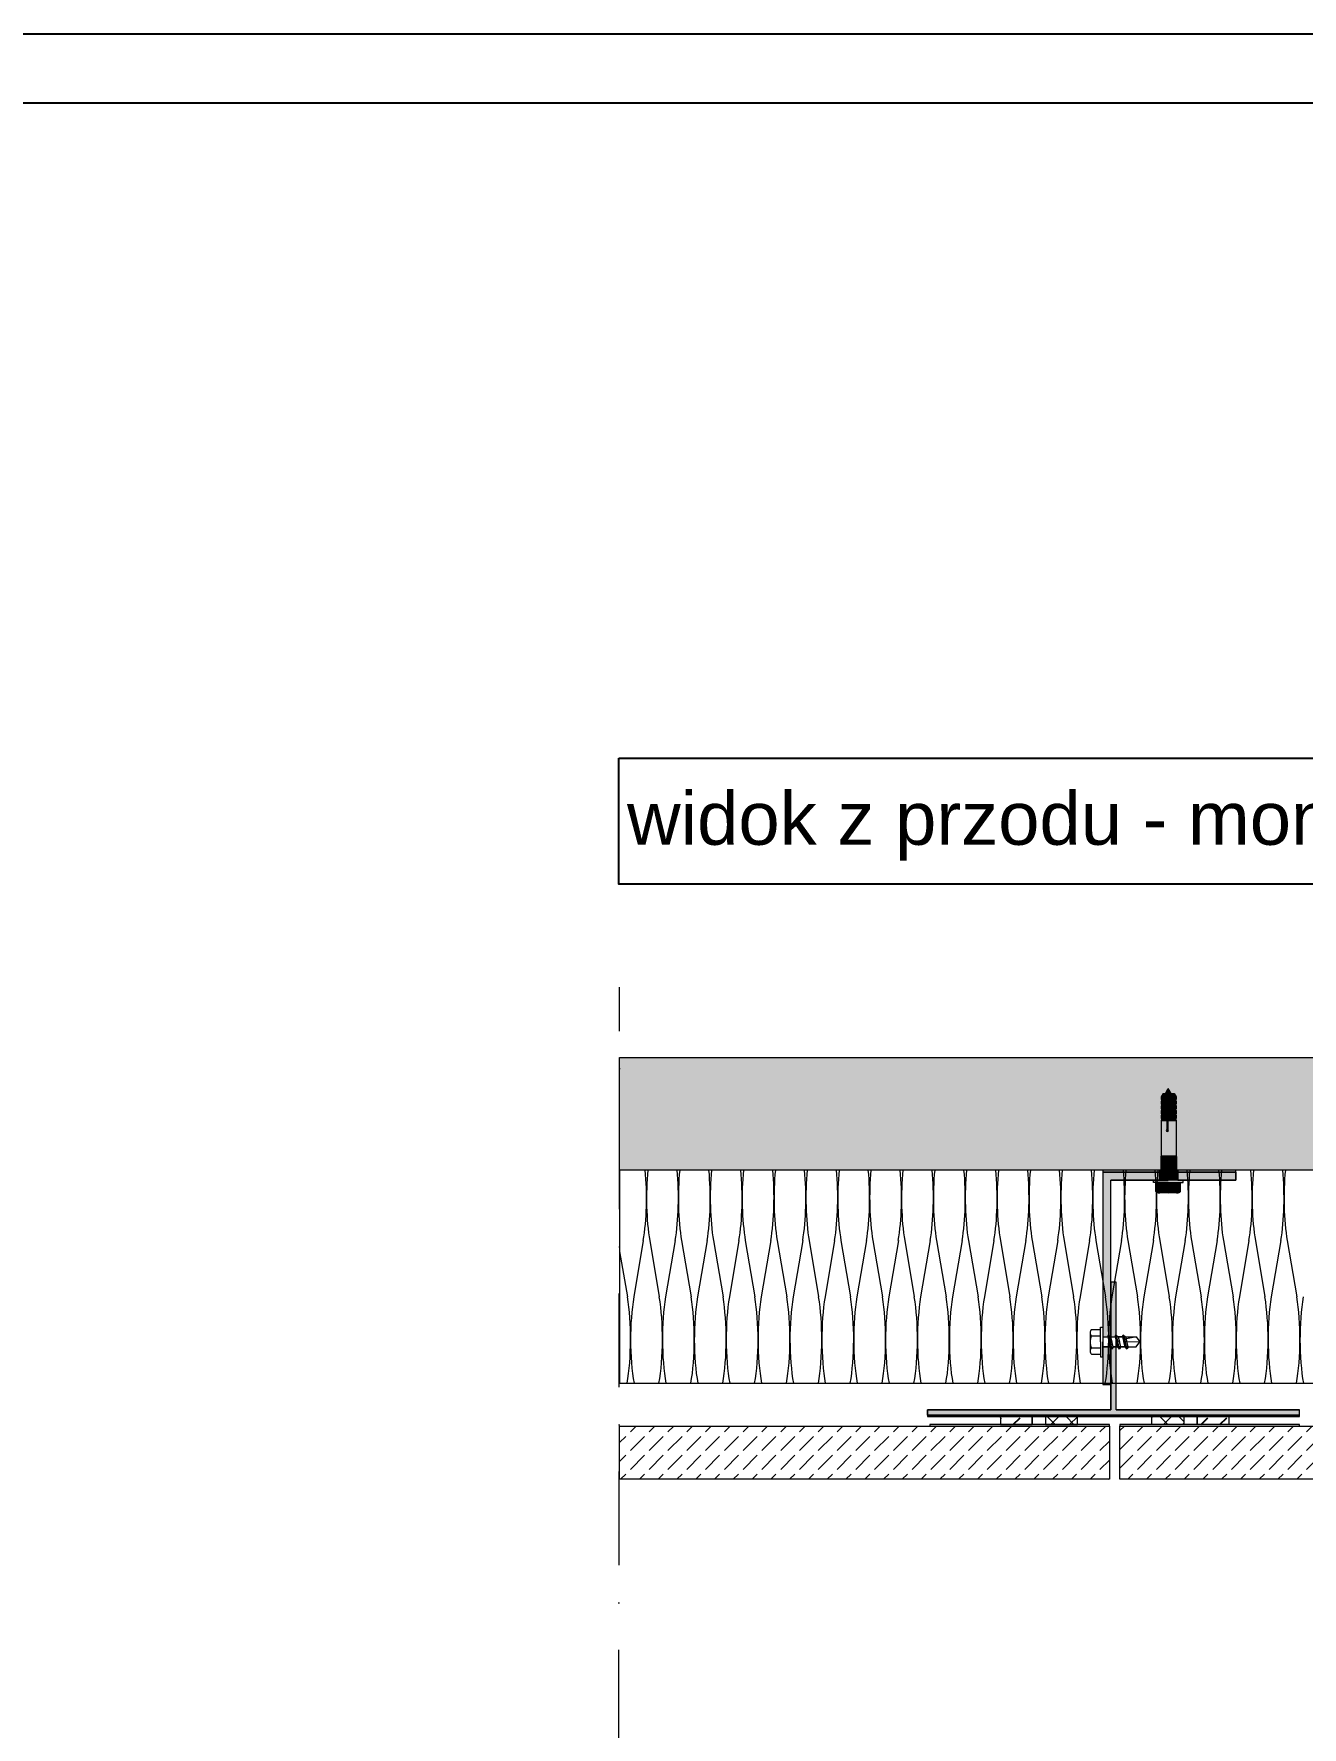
# Model space of a CAD drawing. Extents: x -106882 to -43002, y 22119 to 47619.
# Drawn here: x -74724 to -69950, y 41244 to 47619 of the extents above; entities that cross this region are included whole.
import ezdxf

# ---------------------------------------------------------------- set-up
doc = ezdxf.new("R2010")
doc.units = 0
doc.header["$MEASUREMENT"] = 0
doc.linetypes.add('Dot & Dashed', pattern=[670.277762, 352.777767, -176.388884, 0, -141.111112])
for name, color, linetype, lineweight, true_color in [('2D - Ogólne_Pen_No__2', 7, 'Continuous', 15, 0x7f7f7f), ('2D Drafting - General_Pen_No__141', 7, 'Continuous', 0, 0xe8e8e8), ('2D Drafting - General_Pen_No__2', 7, 'Continuous', 15, 0x7f7f7f), ('2D Drafting - General_Pen_No__5', 7, 'Continuous', 25, 0x40a5ff), ('2D Drafting - General_Pen_No__61', 7, 'Continuous', 20, 0x6a6a6a), ('2D Drafting - General_Pen_No__81', 7, 'Continuous', 20, 0x6a6a6a), ('Annotation - Text_Pen_No__5', 7, 'Continuous', 25, 0x40a5ff)]:
    doc.layers.add(name, color=color, linetype=linetype, lineweight=lineweight, true_color=true_color)
doc.layers.add('2D Drafting - General_Pen_No__101', color=8, linetype='Continuous', lineweight=13)
doc.layers.add('2D Drafting - General_Pen_No__121', color=255, linetype='Continuous', lineweight=0)
doc.styles.add('GENERATED_STYLE_2', font='')
doc.styles.get('GENERATED_STYLE_2').set_extended_font_data('Arial')
pattern_1 = [(45, (0, 0), (-70.71068, 70.71068), [75, -25]), (45, (7e-15, 70.71), (-70.71068, 70.71068), [75, -25])]
pattern_2 = [(45, (0, 0), (-35.35534, 35.35534), []), (135, (0, 0), (35.35534, 35.35534), [])]

# ---------------------------------------------------------------- blocks, each defined once
blk = doc.blocks.new('*X6')
at = {"layer": '2D Drafting - General_Pen_No__61', "linetype": 'Continuous'}
for p, q in [((-72519, 43035.2), (-72489.8, 42863.4)), ((-72429.8, 43075.7), (-72465.8, 42863.4)), ((-72405.8, 43075.7), (-72369.8, 42863.4)), ((-72309.8, 43075.7), (-72345.8, 42863.4)), ((-72285.8, 43075.7), (-72249.8, 42863.4)), ((-72189.8, 43075.7), (-72225.8, 42863.4)), ((-72165.8, 43075.7), (-72129.8, 42863.4)), ((-72069.8, 43075.7), (-72105.8, 42863.4)), ((-72045.8, 43075.7), (-72009.8, 42863.4)), ((-71949.8, 43075.7), (-71985.8, 42863.4)), ((-71925.8, 43075.7), (-71889.8, 42863.4)), ((-71829.8, 43075.7), (-71865.8, 42863.4)), ((-71805.8, 43075.7), (-71769.8, 42863.4)), ((-71709.8, 43075.7), (-71745.8, 42863.4)), ((-71685.8, 43075.7), (-71649.8, 42863.4)), ((-71589.8, 43075.7), (-71625.8, 42863.4)), ((-71565.8, 43075.7), (-71529.8, 42863.4)), ((-71469.8, 43075.7), (-71505.8, 42863.4)), ((-71445.8, 43075.7), (-71409.8, 42863.4)), ((-71349.8, 43075.7), (-71385.8, 42863.4)), ((-71325.8, 43075.7), (-71289.8, 42863.4)), ((-71229.8, 43075.7), (-71265.8, 42863.4)), ((-71205.8, 43075.7), (-71169.8, 42863.4)), ((-71109.8, 43075.7), (-71145.8, 42863.4)), ((-71085.8, 43075.7), (-71049.8, 42863.4)), ((-70989.8, 43075.7), (-71025.8, 42863.4)), ((-70965.8, 43075.7), (-70929.8, 42863.4)), ((-70869.8, 43075.7), (-70905.8, 42863.4)), ((-70845.8, 43075.7), (-70809.8, 42863.4)), ((-70749.8, 43075.7), (-70785.8, 42863.4)), ((-70725.8, 43075.7), (-70689.8, 42863.4)), ((-70629.8, 43075.7), (-70665.8, 42863.4)), ((-70605.8, 43075.7), (-70569.8, 42863.4)), ((-70509.8, 43075.7), (-70545.8, 42863.4)), ((-70485.8, 43075.7), (-70449.8, 42863.4)), ((-70389.8, 43075.7), (-70425.8, 42863.4)), ((-70365.8, 43075.7), (-70329.8, 42863.4)), ((-70269.8, 43075.7), (-70305.8, 42863.4)), ((-70245.8, 43075.7), (-70209.8, 42863.4)), ((-70149.8, 43075.7), (-70185.8, 42863.4)), ((-70125.8, 43075.7), (-70089.8, 42863.4)), ((-70029.8, 43075.7), (-70065.8, 42863.4)), ((-70005.8, 43075.7), (-69969.8, 42863.4))]:
    blk.add_line(p, q, dxfattribs=at)
for centre, start_param, end_param in [((-72477.8, 43235), 4.068888, 5.121655), ((-72357.8, 43235), 1.16153, 2.214297), ((-72357.8, 43235), 4.068888, 5.121655), ((-72237.8, 43235), 1.16153, 2.214297), ((-72237.8, 43235), 4.068888, 5.121655), ((-72117.8, 43235), 1.16153, 2.214297), ((-72117.8, 43235), 4.068888, 5.121655), ((-71997.8, 43235), 1.16153, 2.214297), ((-71997.8, 43235), 4.068888, 5.121655), ((-71877.8, 43235), 1.16153, 2.214297), ((-71877.8, 43235), 4.068888, 5.121655), ((-71757.8, 43235), 1.16153, 2.214297), ((-71757.8, 43235), 4.068888, 5.121655), ((-71637.8, 43235), 1.16153, 2.214297), ((-71637.8, 43235), 4.068888, 5.121655), ((-71517.8, 43235), 1.16153, 2.214297), ((-71517.8, 43235), 4.068888, 5.121655), ((-71397.8, 43235), 1.16153, 2.214297), ((-71397.8, 43235), 4.068888, 5.121655), ((-71277.8, 43235), 1.16153, 2.214297), ((-71277.8, 43235), 4.068888, 5.121655), ((-71157.8, 43235), 1.16153, 2.214297), ((-71157.8, 43235), 4.068888, 5.121655), ((-71037.8, 43235), 1.16153, 2.214297), ((-71037.8, 43235), 4.068888, 5.121655), ((-70917.8, 43235), 1.16153, 2.214297), ((-70917.8, 43235), 4.068888, 5.121655), ((-70797.8, 43235), 1.16153, 2.214297), ((-70797.8, 43235), 4.068888, 5.121655), ((-70677.8, 43235), 1.16153, 2.214297), ((-70677.8, 43235), 4.068888, 5.121655), ((-70557.8, 43235), 1.16153, 2.214297), ((-70557.8, 43235), 4.068888, 5.121655), ((-70437.8, 43235), 1.16153, 2.214297), ((-70437.8, 43235), 4.068888, 5.121655), ((-70317.8, 43235), 1.16153, 2.214297), ((-70317.8, 43235), 4.068888, 5.121655), ((-70197.8, 43235), 1.16153, 2.214297), ((-70197.8, 43235), 4.068888, 5.121655), ((-70077.8, 43235), 1.16153, 2.214297), ((-70077.8, 43235), 4.068888, 5.121655), ((-69957.8, 43235), 1.16153, 2.214297), ((-72537.8, 42704.2), 4.039533, 5.35589), ((-72417.8, 42704.2), 0.927295, 2.243652), ((-72417.8, 42704.2), 4.039533, 5.35589), ((-72297.8, 42704.2), 0.927295, 2.243652), ((-72297.8, 42704.2), 4.039533, 5.35589), ((-72177.8, 42704.2), 0.927295, 2.243652), ((-72177.8, 42704.2), 4.039533, 5.35589), ((-72057.8, 42704.2), 0.927295, 2.243652), ((-72057.8, 42704.2), 4.039533, 5.35589), ((-71937.8, 42704.2), 0.927295, 2.243652), ((-71937.8, 42704.2), 4.039533, 5.35589), ((-71817.8, 42704.2), 0.927295, 2.243652), ((-71817.8, 42704.2), 4.039533, 5.35589), ((-71697.8, 42704.2), 0.927295, 2.243652), ((-71697.8, 42704.2), 4.039533, 5.35589), ((-71577.8, 42704.2), 0.927295, 2.243652), ((-71577.8, 42704.2), 4.039533, 5.35589), ((-71457.8, 42704.2), 0.927295, 2.243652), ((-71457.8, 42704.2), 4.039533, 5.35589), ((-71337.8, 42704.2), 0.927295, 2.243652), ((-71337.8, 42704.2), 4.039533, 5.35589), ((-71217.8, 42704.2), 0.927295, 2.243652), ((-71217.8, 42704.2), 4.039533, 5.35589), ((-71097.8, 42704.2), 0.927295, 2.243652), ((-71097.8, 42704.2), 4.039533, 5.35589), ((-70977.8, 42704.2), 0.927295, 2.243652), ((-70977.8, 42704.2), 4.039533, 5.35589), ((-70857.8, 42704.2), 0.927295, 2.243652), ((-70857.8, 42704.2), 4.039533, 5.35589), ((-70737.8, 42704.2), 0.927295, 2.243652), ((-70737.8, 42704.2), 4.039533, 5.35589), ((-70617.8, 42704.2), 0.927295, 2.243652), ((-70617.8, 42704.2), 4.039533, 5.35589), ((-70497.8, 42704.2), 0.927295, 2.243652), ((-70497.8, 42704.2), 4.039533, 5.35589), ((-70377.8, 42704.2), 0.927295, 2.243652), ((-70377.8, 42704.2), 4.039533, 5.35589), ((-70257.8, 42704.2), 0.927295, 2.243652), ((-70257.8, 42704.2), 4.039533, 5.35589), ((-70137.8, 42704.2), 0.927295, 2.243652), ((-70137.8, 42704.2), 4.039533, 5.35589), ((-70017.8, 42704.2), 0.927295, 2.243652), ((-70017.8, 42704.2), 4.039533, 5.35589), ((-69897.8, 42704.2), 0.927295, 2.243652)]:
    blk.add_ellipse(centre, major_axis=(0, 265.4), ratio=0.226067, start_param=start_param, end_param=end_param, dxfattribs=at)
blk = doc.blocks.new('Fill_3')
at = {"layer": '2D Drafting - General_Pen_No__2', "linetype": 'Continuous'}
for p, q in [((-55487, 43340.6), (-72519, 43340.6)), ((-72519, 43340.6), (-72519, 42538.8)), ((-72519, 42538.8), (-55487, 42538.8))]:
    blk.add_line(p, q, dxfattribs=at)
at = {"layer": '2D Drafting - General_Pen_No__61', "linetype": 'Continuous'}
blk.add_blockref('*X6', (0, 0), dxfattribs=at)

msp = doc.modelspace()

# ---------------------------------------------------------------- hatches: boundary and pattern name
at = {"layer": '2D Drafting - General_Pen_No__101', "linetype": 'Continuous'}
for points in [[(-71359.54, 42418.76), (-71359.54, 42412.97), (-69959.54, 42412.97), (-69959.54, 42418.76)], [(-71351.23, 42377.18), (-70675.38, 42377.18), (-70675.38, 42382.97), (-71351.23, 42382.97)], [(-70635.38, 42377.18), (-69959.54, 42377.18), (-69959.54, 42382.97), (-70635.38, 42382.97)]]:
    msp.add_hatch(color=256, dxfattribs=at).paths.add_polyline_path(points, flags=0)
at = {"layer": '2D Drafting - General_Pen_No__121', "linetype": 'Continuous'}
for points in [[(-70457.15, 43629.63), (-70464.3, 43617.25), (-70480.21, 43617.25), (-70473.06, 43629.63)], [(-70464.3, 43606.89), (-70480.21, 43606.89), (-70480.21, 43617.25), (-70464.3, 43617.25)], [(-70477.25, 43606.89), (-70464.3, 43606.89), (-70458.56, 43599.45), (-70480.21, 43599.45), (-70477.25, 43603.2)], [(-70453.78, 43648.36), (-70442.97, 43629.63), (-70464.59, 43629.63)], [(-70454.2, 43629.63), (-70461.34, 43617.25), (-70464.3, 43617.25), (-70457.15, 43629.63)], [(-70464.3, 43606.89), (-70464.3, 43617.25), (-70461.34, 43617.25), (-70461.34, 43606.89)], [(-70458.56, 43599.45), (-70464.3, 43606.89), (-70461.34, 43606.89), (-70455.6, 43599.45)], [(-70431.01, 43629.63), (-70423.86, 43617.25), (-70461.34, 43617.25), (-70454.2, 43629.63)], [(-70423.86, 43606.89), (-70461.34, 43606.89), (-70461.34, 43617.25), (-70423.86, 43617.25)], [(-70426.82, 43606.89), (-70426.82, 43603.2), (-70423.86, 43599.45), (-70455.6, 43599.45), (-70461.34, 43606.89)], [(-70480.21, 43599.45), (-70458.56, 43599.45), (-70458.56, 43589.1), (-70480.21, 43589.1)], [(-70477.25, 43589.1), (-70458.56, 43589.1), (-70464.3, 43581.66), (-70480.21, 43581.66), (-70477.25, 43585.4)], [(-70480.21, 43581.66), (-70464.3, 43581.66), (-70464.3, 43571.3), (-70480.21, 43571.3)], [(-70458.56, 43563.86), (-70480.21, 43563.86), (-70477.25, 43567.6), (-70477.25, 43571.3), (-70464.3, 43571.3)], [(-70480.21, 43563.86), (-70458.56, 43563.86), (-70458.56, 43553.5), (-70480.21, 43553.5)], [(-70477.25, 43553.5), (-70458.56, 43553.5), (-70464.3, 43546.06), (-70480.21, 43546.06), (-70477.25, 43549.81)], [(-70480.21, 43546.06), (-70464.3, 43546.06), (-70464.3, 43535.71), (-70480.21, 43535.71)], [(-70455.6, 43589.1), (-70461.34, 43581.66), (-70464.3, 43581.66), (-70458.56, 43589.1)], [(-70461.34, 43581.66), (-70461.34, 43571.3), (-70464.3, 43571.3), (-70464.3, 43581.66)], [(-70461.34, 43571.3), (-70455.6, 43563.86), (-70458.56, 43563.86), (-70464.3, 43571.3)], [(-70455.6, 43553.5), (-70461.34, 43546.06), (-70464.3, 43546.06), (-70458.56, 43553.5)], [(-70464.3, 43535.71), (-70464.3, 43546.06), (-70461.34, 43546.06), (-70461.34, 43535.71)], [(-70426.82, 43589.1), (-70426.82, 43585.4), (-70423.86, 43581.66), (-70461.34, 43581.66), (-70455.6, 43589.1)], [(-70423.86, 43581.66), (-70423.86, 43571.3), (-70461.34, 43571.3), (-70461.34, 43581.66)], [(-70426.82, 43571.3), (-70426.82, 43567.6), (-70423.86, 43563.86), (-70455.6, 43563.86), (-70461.34, 43571.3)], [(-70426.82, 43553.5), (-70426.82, 43549.81), (-70423.86, 43546.06), (-70461.34, 43546.06), (-70455.6, 43553.5)], [(-70423.86, 43535.71), (-70461.34, 43535.71), (-70461.34, 43546.06), (-70423.86, 43546.06)], [(-70458.56, 43589.1), (-70458.56, 43599.45), (-70455.6, 43599.45), (-70455.6, 43589.1)], [(-70458.56, 43553.5), (-70458.56, 43563.86), (-70455.6, 43563.86), (-70455.6, 43553.5)], [(-70423.86, 43599.45), (-70423.86, 43589.1), (-70455.6, 43589.1), (-70455.6, 43599.45)], [(-70423.86, 43553.5), (-70455.6, 43553.5), (-70455.6, 43563.86), (-70423.86, 43563.86)], [(-70477.25, 43535.71), (-70464.3, 43535.71), (-70458.56, 43528.27), (-70480.21, 43528.27), (-70477.25, 43532.01)], [(-70423.86, 43393.85), (-70480.21, 43393.85), (-70480.21, 43528.27), (-70458.56, 43528.27), (-70458.56, 43494.96, 5.4750432), (-70455.6, 43494.96), (-70455.6, 43528.27), (-70423.86, 43528.27)], [(-70458.56, 43528.27), (-70464.3, 43535.71), (-70461.34, 43535.71), (-70455.6, 43528.27)], [(-70426.82, 43535.71), (-70426.82, 43532.01), (-70423.86, 43528.27), (-70455.6, 43528.27), (-70461.34, 43535.71)], [(-70455.6, 43528.27), (-70455.6, 43494.96, -5.4750432), (-70458.56, 43494.96), (-70458.56, 43528.27)], [(-70422.61, 43392.6), (-70481.46, 43392.6), (-70480.21, 43393.85), (-70423.86, 43393.85)], [(-70422.61, 43342.86), (-70481.46, 43342.86), (-70481.46, 43392.6), (-70422.61, 43392.6)], [(-70453.88, 43303.76), (-70397.96, 43303.76), (-70397.96, 43294.44), (-70453.88, 43294.44), (-70509.8, 43294.44), (-70509.8, 43303.76)], [(-70476.79, 43294.44), (-70476.79, 43260.27, -0.4195601), (-70500.09, 43260.27), (-70500.09, 43294.44)], [(-70417.3, 43337.27), (-70486.87, 43337.27), (-70486.87, 43337.45), (-70481.46, 43342.86), (-70422.71, 43342.86), (-70417.3, 43337.45)], [(-70417.3, 43333.76), (-70450, 43333.76), (-70486.87, 43333.76), (-70486.87, 43337.27), (-70417.3, 43337.27)], [(-70417.2, 43303.76), (-70453.88, 43303.76), (-70486.87, 43303.76), (-70486.87, 43333.76), (-70450.95, 43333.76), (-70417.2, 43333.76)], [(-70417.2, 43333.76), (-70417.2, 43303.76), (-70453.88, 43303.76), (-70486.87, 43303.76), (-70486.87, 43333.76), (-70450, 43333.76)], [(-70430.97, 43294.44), (-70430.97, 43260.27, -0.092424), (-70453.88, 43255.99, -0.092424), (-70476.79, 43260.27), (-70476.79, 43294.44), (-70453.88, 43294.44)], [(-70407.67, 43294.44), (-70407.67, 43260.27, -0.4195601), (-70430.97, 43260.27), (-70430.97, 43294.44)], [(-70453.88, 43255.99, 0.092424), (-70430.97, 43260.27, 0.201281), (-70419.32, 43255.38), (-70488.44, 43255.38, 0.201281), (-70476.79, 43260.27, 0.092424)]]:
    msp.add_hatch(color=256, dxfattribs=at).paths.add_polyline_path(points, flags=0)
at = {"layer": '2D Drafting - General_Pen_No__141', "linetype": 'Continuous'}
for points in [[(-70669.54, 42712.88), (-70669.54, 43303.76), (-70509.8, 43303.76), (-70486.87, 43303.76), (-70486.87, 43333.76), (-70699.54, 43333.76), (-70699.54, 42750.16), (-70699.54, 42712.88), (-70681, 42712.88), (-70678.81, 42721.08), (-70670.61, 42712.88)], [(-70199.54, 43333.76), (-70417.2, 43333.76), (-70417.2, 43303.76), (-70199.54, 43303.76)], [(-70669.54, 42918.76), (-70669.54, 42712.88), (-70653.16, 42712.88), (-70650.96, 42721.08), (-70649.54, 42719.65), (-70649.54, 42918.76)], [(-70669.54, 42438.76), (-71359.54, 42438.76), (-71359.54, 42418.76), (-69959.54, 42418.76), (-69959.54, 42438.76), (-70649.54, 42438.76), (-70649.54, 42675.6), (-70660.62, 42675.6), (-70664.42, 42667.4), (-70669.54, 42673.76)], [(-70699.54, 42533.76), (-70669.54, 42533.76), (-70669.54, 42673.76), (-70671.01, 42675.6), (-70699.54, 42675.6), (-70699.54, 42638.32)]]:
    msp.add_hatch(color=256, dxfattribs=at).paths.add_polyline_path(points, flags=0)
at = {"layer": '2D Drafting - General_Pen_No__2', "linetype": 'Continuous'}
h = msp.add_hatch(dxfattribs=at)
h.set_pattern_fill('Grid_5x5_Diagonal', color=256, style=0, pattern_type=2)
h.set_pattern_definition(pattern_2)
h.paths.add_polyline_path([(-70915.38, 42412.97), (-70915.38, 42382.97), (-70795.38, 42382.97), (-70795.38, 42412.97)], flags=0)
h = msp.add_hatch(dxfattribs=at)
h.set_pattern_fill('Grid_5x5_Diagonal', color=256, style=0, pattern_type=2)
h.set_pattern_definition(pattern_2)
h.paths.add_polyline_path([(-70395.38, 42412.97), (-70395.38, 42382.97), (-70515.38, 42382.97), (-70515.38, 42412.97)], flags=0)
at = {"layer": '2D Drafting - General_Pen_No__5', "linetype": 'Continuous'}
h = msp.add_hatch(dxfattribs=at)
h.set_pattern_fill('Beton', color=256, style=0, pattern_type=2)
h.set_pattern_definition(pattern_1)
h.paths.add_polyline_path([(-71085.38, 42412.97), (-71085.38, 42382.97), (-70965.38, 42382.97), (-70965.38, 42412.97)], flags=0)
h = msp.add_hatch(dxfattribs=at)
h.set_pattern_fill('Beton', color=256, style=0, pattern_type=2)
h.set_pattern_definition(pattern_1)
h.paths.add_polyline_path([(-70225.38, 42412.97), (-70225.38, 42382.97), (-70345.38, 42382.97), (-70345.38, 42412.97)], flags=0)
at = {"layer": '2D Drafting - General_Pen_No__81', "linetype": 'Continuous'}
h = msp.add_hatch(dxfattribs=at)
h.set_pattern_fill('Solid___Dashed', color=256, style=0, pattern_type=2)
h.set_pattern_definition([(45, (0, 0), (-70.71068, 70.71068), []), (45, (-35.36, 35.36), (-70.71068, 70.71068), [75, -25])])
h.paths.add_polyline_path([(-72518.98, 43340.6), (-72518.98, 43764.66), (-55487.01, 43764.66), (-55487.01, 43340.6), (-67629.31, 43340.6), (-67733.45, 43340.6), (-68283.74, 43340.6), (-68381.09, 43340.6)], flags=0)
msp.add_hatch(color=256, dxfattribs=at).paths.add_polyline_path([(-70199.54, 43333.76), (-70199.54, 43340.6), (-70699.54, 43340.6), (-70699.54, 43333.76)], flags=0)
h = msp.add_hatch(dxfattribs=at)
h.set_pattern_fill('Beton', color=256, style=0, pattern_type=2)
h.set_pattern_definition(pattern_1)
h.paths.add_polyline_path([(-72518.98, 42177.18), (-72518.98, 42377.18), (-70675.38, 42377.18), (-70675.38, 42177.18)], flags=0)
h = msp.add_hatch(dxfattribs=at)
h.set_pattern_fill('Beton', color=256, style=0, pattern_type=2)
h.set_pattern_definition(pattern_1)
h.paths.add_polyline_path([(-70635.38, 42177.18), (-70635.38, 42377.18), (-64665.38, 42377.18), (-64665.38, 42177.18)], flags=0)

# ---------------------------------------------------------------- linework, layer by layer
at = {"layer": '2D - Ogólne_Pen_No__2', "linetype": 'Continuous'}
for p, q in [((-70473.06, 43629.63), (-70480.21, 43617.25)), ((-70480.21, 43617.25), (-70423.86, 43617.25)), ((-70480.21, 43617.25), (-70480.21, 43606.89)), ((-70480.21, 43606.89), (-70423.86, 43606.89)), ((-70477.25, 43606.89), (-70477.25, 43603.2)), ((-70473.06, 43629.63), (-70431.01, 43629.63)), ((-70464.59, 43629.63), (-70453.78, 43648.36)), ((-70457.15, 43629.63), (-70464.3, 43617.25)), ((-70464.3, 43617.25), (-70464.3, 43606.89)), ((-70464.3, 43606.89), (-70458.56, 43599.45)), ((-70454.2, 43629.63), (-70461.34, 43617.25)), ((-70461.34, 43617.25), (-70461.34, 43606.89)), ((-70461.34, 43606.89), (-70455.6, 43599.45)), ((-70442.97, 43629.63), (-70453.78, 43648.36)), ((-70431.01, 43629.63), (-70423.86, 43617.25)), ((-70426.82, 43606.89), (-70426.82, 43603.2)), ((-70423.86, 43617.25), (-70423.86, 43606.89)), ((-70477.25, 43603.2), (-70480.21, 43599.45)), ((-70480.21, 43599.45), (-70423.86, 43599.45)), ((-70480.21, 43599.45), (-70480.21, 43589.1)), ((-70480.21, 43589.1), (-70423.86, 43589.1)), ((-70480.21, 43589.1), (-70477.25, 43589.1)), ((-70477.25, 43585.4), (-70480.21, 43581.66)), ((-70480.21, 43581.66), (-70423.86, 43581.66)), ((-70480.21, 43581.66), (-70480.21, 43571.3)), ((-70480.21, 43571.3), (-70423.86, 43571.3)), ((-70480.21, 43571.3), (-70477.25, 43571.3)), ((-70477.25, 43567.6), (-70480.21, 43563.86)), ((-70480.21, 43563.86), (-70423.86, 43563.86)), ((-70480.21, 43563.86), (-70480.21, 43553.5)), ((-70480.21, 43553.5), (-70423.86, 43553.5)), ((-70480.21, 43553.5), (-70477.25, 43553.5)), ((-70477.25, 43549.81), (-70480.21, 43546.06)), ((-70480.21, 43546.06), (-70423.86, 43546.06)), ((-70480.21, 43546.06), (-70480.21, 43535.71)), ((-70477.25, 43589.1), (-70477.25, 43585.4)), ((-70477.25, 43571.3), (-70477.25, 43567.6)), ((-70477.25, 43553.5), (-70477.25, 43549.81)), ((-70458.56, 43589.1), (-70464.3, 43581.66)), ((-70464.3, 43581.66), (-70464.3, 43571.3)), ((-70464.3, 43571.3), (-70458.56, 43563.86)), ((-70458.56, 43553.5), (-70464.3, 43546.06)), ((-70464.3, 43546.06), (-70464.3, 43535.71)), ((-70455.6, 43589.1), (-70461.34, 43581.66)), ((-70461.34, 43581.66), (-70461.34, 43571.3)), ((-70461.34, 43571.3), (-70455.6, 43563.86)), ((-70455.6, 43553.5), (-70461.34, 43546.06)), ((-70461.34, 43546.06), (-70461.34, 43535.71)), ((-70458.56, 43599.45), (-70458.56, 43589.1)), ((-70458.56, 43563.86), (-70458.56, 43553.5)), ((-70455.6, 43599.45), (-70455.6, 43589.1)), ((-70455.6, 43563.86), (-70455.6, 43553.5)), ((-70426.82, 43603.2), (-70423.86, 43599.45)), ((-70423.86, 43589.1), (-70426.82, 43589.1)), ((-70426.82, 43589.1), (-70426.82, 43585.4)), ((-70426.82, 43585.4), (-70423.86, 43581.66)), ((-70423.86, 43571.3), (-70426.82, 43571.3)), ((-70426.82, 43571.3), (-70426.82, 43567.6)), ((-70426.82, 43567.6), (-70423.86, 43563.86)), ((-70423.86, 43553.5), (-70426.82, 43553.5)), ((-70426.82, 43553.5), (-70426.82, 43549.81)), ((-70426.82, 43549.81), (-70423.86, 43546.06)), ((-70423.86, 43599.45), (-70423.86, 43589.1)), ((-70423.86, 43581.66), (-70423.86, 43571.3)), ((-70423.86, 43563.86), (-70423.86, 43553.5)), ((-70423.86, 43546.06), (-70423.86, 43535.71)), ((-70480.21, 43535.71), (-70423.86, 43535.71)), ((-70480.21, 43535.71), (-70477.25, 43535.71)), ((-70477.25, 43532.01), (-70480.21, 43528.27)), ((-70480.21, 43528.27), (-70423.86, 43528.27)), ((-70480.21, 43528.27), (-70480.21, 43393.85)), ((-70477.25, 43535.71), (-70477.25, 43532.01)), ((-70464.3, 43535.71), (-70458.56, 43528.27)), ((-70461.34, 43535.71), (-70455.6, 43528.27)), ((-70458.56, 43528.27), (-70458.56, 43494.96)), ((-70455.6, 43528.27), (-70455.6, 43494.96)), ((-70426.82, 43535.71), (-70426.82, 43532.01)), ((-70423.86, 43535.71), (-70426.82, 43535.71)), ((-70426.82, 43532.01), (-70423.86, 43528.27)), ((-70423.86, 43528.27), (-70423.86, 43393.85)), ((-70480.21, 43393.85), (-70481.46, 43392.6)), ((-70481.46, 43392.6), (-70422.61, 43392.6)), ((-70481.46, 43392.6), (-70481.46, 43342.86)), ((-70423.86, 43393.85), (-70480.21, 43393.85)), ((-70423.86, 43393.85), (-70422.61, 43392.6)), ((-70422.61, 43392.6), (-70422.61, 43342.86)), ((-70481.46, 43342.86), (-70486.87, 43337.45)), ((-70486.87, 43337.45), (-70486.87, 43333.76)), ((-70486.87, 43333.76), (-70450, 43333.76)), ((-70481.46, 43342.86), (-70422.61, 43342.86)), ((-70417.3, 43333.76), (-70451.05, 43333.76)), ((-70417.3, 43303.76), (-70451.05, 43303.76)), ((-70417.2, 43333.76), (-70450.95, 43333.76)), ((-70422.71, 43342.86), (-70417.3, 43337.45)), ((-70422.61, 43342.86), (-70417.2, 43337.45)), ((-70417.3, 43337.45), (-70417.3, 43333.76)), ((-70417.3, 43307.45), (-70417.3, 43303.76)), ((-70417.2, 43337.45), (-70417.2, 43333.76))]:
    msp.add_line(p, q, dxfattribs=at)
msp.add_arc((-70457.08, 43491.04), 4.18, 110.701612, 69.298388, dxfattribs=at)
at = {"layer": '2D Drafting - General_Pen_No__2', "linetype": 'Dot & Dashed'}
msp.add_line((-72539.01, 25764.03), (-72518.98, 44030.36), dxfattribs=at)
at = {"layer": '2D Drafting - General_Pen_No__2', "linetype": 'Continuous'}
for p, q in [((-70699.54, 43333.76), (-70699.54, 42533.76)), ((-70699.54, 43333.76), (-70199.54, 43333.76)), ((-70669.54, 42533.76), (-70669.54, 43303.76)), ((-70199.54, 43303.76), (-70669.54, 43303.76)), ((-70509.8, 43303.76), (-70453.88, 43303.76)), ((-70509.8, 43294.44), (-70509.8, 43303.76)), ((-70453.88, 43294.44), (-70509.8, 43294.44)), ((-70500.09, 43260.27), (-70500.09, 43294.44)), ((-70486.87, 43303.76), (-70486.87, 43333.76)), ((-70476.79, 43260.27), (-70476.79, 43294.44)), ((-70397.96, 43303.76), (-70453.88, 43303.76)), ((-70453.88, 43294.44), (-70397.96, 43294.44)), ((-70430.97, 43260.27), (-70430.97, 43294.44)), ((-70417.2, 43303.76), (-70417.2, 43333.76)), ((-70407.67, 43260.27), (-70407.67, 43294.44)), ((-70397.96, 43294.44), (-70397.96, 43303.76)), ((-70199.54, 43333.76), (-70199.54, 43303.76)), ((-70419.32, 43255.38), (-70488.44, 43255.38)), ((-70669.54, 42438.76), (-70669.54, 42918.76)), ((-70649.54, 42918.76), (-70669.54, 42918.76)), ((-70649.54, 42438.76), (-70649.54, 42918.76)), ((-70747.92, 42728.8), (-70747.92, 42659.68)), ((-70743.03, 42740.45), (-70708.86, 42740.45)), ((-70743.03, 42717.15), (-70708.86, 42717.15)), ((-70708.86, 42750.16), (-70699.54, 42750.16)), ((-70708.86, 42694.24), (-70708.86, 42750.16)), ((-70699.54, 42750.16), (-70699.54, 42694.24)), ((-70699.54, 42712.88), (-70681, 42712.88)), ((-70681, 42712.88), (-70678.81, 42721.08)), ((-70681, 42712.88), (-70676.01, 42694.24)), ((-70678.81, 42721.08), (-70671.61, 42694.24)), ((-70678.81, 42721.08), (-70670.61, 42712.88)), ((-70670.61, 42712.88), (-70653.16, 42712.88)), ((-70670.61, 42712.88), (-70665.61, 42694.24)), ((-70653.16, 42712.88), (-70650.96, 42721.08)), ((-70653.16, 42712.88), (-70650.96, 42721.08)), ((-70614.92, 42712.88), (-70653.16, 42712.88)), ((-70653.16, 42712.88), (-70648.17, 42694.24)), ((-70653.16, 42712.88), (-70648.17, 42694.24)), ((-70650.96, 42721.08), (-70643.77, 42694.24)), ((-70650.96, 42721.08), (-70642.76, 42712.88)), ((-70650.96, 42721.08), (-70643.77, 42694.24)), ((-70650.96, 42721.08), (-70642.76, 42712.88)), ((-70642.76, 42712.88), (-70574.26, 42712.88)), ((-70642.76, 42712.88), (-70625.32, 42712.88)), ((-70642.76, 42712.88), (-70637.77, 42694.24)), ((-70642.76, 42712.88), (-70637.77, 42694.24)), ((-70625.32, 42712.88), (-70623.12, 42721.08)), ((-70625.32, 42712.88), (-70620.33, 42694.24)), ((-70623.12, 42721.08), (-70615.93, 42694.24)), ((-70623.12, 42721.08), (-70614.92, 42712.88)), ((-70574.26, 42712.88), (-70616.31, 42704.87)), ((-70614.92, 42712.88), (-70609.93, 42694.24)), ((-70574.26, 42712.88), (-70560.28, 42694.24)), ((-70743.03, 42671.33), (-70708.86, 42671.33)), ((-70708.86, 42694.24), (-70708.86, 42638.32)), ((-70699.54, 42638.32), (-70699.54, 42694.24)), ((-70699.54, 42675.6), (-70671.01, 42675.6)), ((-70671.01, 42675.6), (-70676.01, 42694.24)), ((-70664.42, 42667.4), (-70671.61, 42694.24)), ((-70664.42, 42667.4), (-70671.01, 42675.6)), ((-70660.62, 42675.6), (-70665.61, 42694.24)), ((-70660.62, 42675.6), (-70664.42, 42667.4)), ((-70660.62, 42675.6), (-70643.17, 42675.6)), ((-70643.17, 42675.6), (-70648.17, 42694.24)), ((-70643.17, 42675.6), (-70648.17, 42694.24)), ((-70636.58, 42667.4), (-70643.77, 42694.24)), ((-70636.58, 42667.4), (-70643.77, 42694.24)), ((-70636.58, 42667.4), (-70643.17, 42675.6)), ((-70636.58, 42667.4), (-70643.17, 42675.6)), ((-70604.93, 42675.6), (-70643.17, 42675.6)), ((-70632.77, 42675.6), (-70637.77, 42694.24)), ((-70632.77, 42675.6), (-70637.77, 42694.24)), ((-70632.77, 42675.6), (-70636.58, 42667.4)), ((-70632.77, 42675.6), (-70636.58, 42667.4)), ((-70632.77, 42675.6), (-70574.26, 42675.6)), ((-70632.77, 42675.6), (-70615.33, 42675.6)), ((-70615.33, 42675.6), (-70620.33, 42694.24)), ((-70616.31, 42704.87), (-70620.08, 42698.67)), ((-70620.08, 42698.67), (-70615.23, 42695.97)), ((-70608.74, 42667.4), (-70615.93, 42694.24)), ((-70608.74, 42667.4), (-70615.33, 42675.6)), ((-70615.23, 42695.97), (-70560.28, 42694.24)), ((-70604.93, 42675.6), (-70609.93, 42694.24)), ((-70604.93, 42675.6), (-70608.74, 42667.4)), ((-70574.26, 42675.6), (-70560.28, 42694.24)), ((-70743.03, 42648.03), (-70708.86, 42648.03)), ((-70708.86, 42638.32), (-70699.54, 42638.32)), ((-70699.54, 42533.76), (-70669.54, 42533.76)), ((-71359.54, 42418.76), (-71359.54, 42438.76)), ((-71359.54, 42438.76), (-70669.54, 42438.76)), ((-71359.54, 42418.76), (-69959.54, 42418.76)), ((-70965.38, 42412.97), (-71085.38, 42412.97)), ((-71085.38, 42412.97), (-71085.38, 42382.97)), ((-70965.38, 42412.97), (-70965.38, 42382.97)), ((-70649.54, 42438.76), (-69959.54, 42438.76)), ((-70345.38, 42412.97), (-70225.38, 42412.97)), ((-70345.38, 42412.97), (-70345.38, 42382.97)), ((-70225.38, 42412.97), (-70225.38, 42382.97)), ((-69959.54, 42418.76), (-69959.54, 42438.76)), ((-71085.38, 42382.97), (-70965.38, 42382.97)), ((-70225.38, 42382.97), (-70345.38, 42382.97))]:
    msp.add_line(p, q, dxfattribs=at)
at = {"layer": '2D Drafting - General_Pen_No__2', "linetype": 'Continuous', "flags": 128}
for points in [[(-72518.98, 43340.6), (-72518.98, 43764.66), (-55487.01, 43764.66), (-55487.01, 43340.6), (-67629.31, 43340.6), (-67733.45, 43340.6), (-68283.74, 43340.6), (-68381.09, 43340.6)], [(-70199.54, 43333.76), (-70199.54, 43340.6), (-70699.54, 43340.6), (-70699.54, 43333.76)], [(-70669.54, 42712.88), (-70669.54, 43303.76), (-70509.8, 43303.76), (-70486.87, 43303.76), (-70486.87, 43333.76), (-70699.54, 43333.76), (-70699.54, 42750.16), (-70699.54, 42712.88), (-70681, 42712.88), (-70678.81, 42721.08), (-70670.61, 42712.88)], [(-70199.54, 43333.76), (-70417.2, 43333.76), (-70417.2, 43303.76), (-70199.54, 43303.76)], [(-70669.54, 42918.76), (-70669.54, 42712.88), (-70653.16, 42712.88), (-70650.96, 42721.08), (-70649.54, 42719.65), (-70649.54, 42918.76)], [(-70669.54, 42438.76), (-71359.54, 42438.76), (-71359.54, 42418.76), (-69959.54, 42418.76), (-69959.54, 42438.76), (-70649.54, 42438.76), (-70649.54, 42675.6), (-70660.62, 42675.6), (-70664.42, 42667.4), (-70669.54, 42673.76)], [(-70699.54, 42533.76), (-70669.54, 42533.76), (-70669.54, 42673.76), (-70671.01, 42675.6), (-70699.54, 42675.6), (-70699.54, 42638.32)], [(-71359.54, 42418.76), (-71359.54, 42412.97), (-69959.54, 42412.97), (-69959.54, 42418.76)], [(-71085.38, 42412.97), (-71085.38, 42382.97), (-70965.38, 42382.97), (-70965.38, 42412.97)], [(-70915.38, 42412.97), (-70915.38, 42382.97), (-70795.38, 42382.97), (-70795.38, 42412.97)], [(-70395.38, 42412.97), (-70395.38, 42382.97), (-70515.38, 42382.97), (-70515.38, 42412.97)], [(-70225.38, 42412.97), (-70225.38, 42382.97), (-70345.38, 42382.97), (-70345.38, 42412.97)], [(-72518.98, 42177.18), (-72518.98, 42377.18), (-70675.38, 42377.18), (-70675.38, 42177.18)], [(-71351.23, 42377.18), (-70675.38, 42377.18), (-70675.38, 42382.97), (-71351.23, 42382.97)], [(-70635.38, 42377.18), (-69959.54, 42377.18), (-69959.54, 42382.97), (-70635.38, 42382.97)], [(-70635.38, 42177.18), (-70635.38, 42377.18), (-64665.38, 42377.18), (-64665.38, 42177.18)]]:
    msp.add_lwpolyline(points, close=True, dxfattribs=at)
at = {"layer": '2D Drafting - General_Pen_No__2', "linetype": 'Continuous'}
for centre, radius, start, end in [((-70488.44, 43271.7), 16.33, 224.478049, 315.521951), ((-70453.88, 43319.57), 63.58, 248.877979, 270), ((-70453.88, 43319.57), 63.58, 270, 291.122021), ((-70419.32, 43271.7), 16.33, 224.478049, 315.521951), ((-70731.59, 42728.8), 16.33, 134.478049, 225.521951), ((-70683.72, 42694.24), 63.58, 158.877979, 180), ((-70731.59, 42659.68), 16.33, 134.478049, 225.521951), ((-70683.72, 42694.24), 63.58, 180, 201.122021)]:
    msp.add_arc(centre, radius, start, end, dxfattribs=at)
at = {"layer": '2D Drafting - General_Pen_No__5', "linetype": 'Continuous'}
for p, q in [((-98337.23, 47618.89), (-43002.35, 47618.89)), ((-98077.59, 47359.25), (-43261.99, 47359.25))]:
    msp.add_line(p, q, dxfattribs=at)
at = {"layer": 'Annotation - Text_Pen_No__5', "linetype": 'Continuous', "flags": 128}
msp.add_lwpolyline([(-72521.93, 44891.56), (-68329.93, 44891.56), (-68329.93, 44417.27), (-72521.93, 44417.27)], close=True, dxfattribs=at)

# ---------------------------------------------------------------- block references
at = {"layer": '2D Drafting - General_Pen_No__61', "linetype": 'Continuous'}
msp.add_blockref('Fill_3', (0, 0), dxfattribs=at)

# ---------------------------------------------------------------- texts
at = {"layer": 'Annotation - Text_Pen_No__5', "linetype": 'Continuous', "insert": (-70425.93, 44765.84), "char_height": 200, "attachment_point": 2, "style": 'GENERATED_STYLE_2'}
msp.add_mtext('{widok z przodu - montaż pionowy}', dxfattribs=at)

doc.saveas('drawing.dxf')
